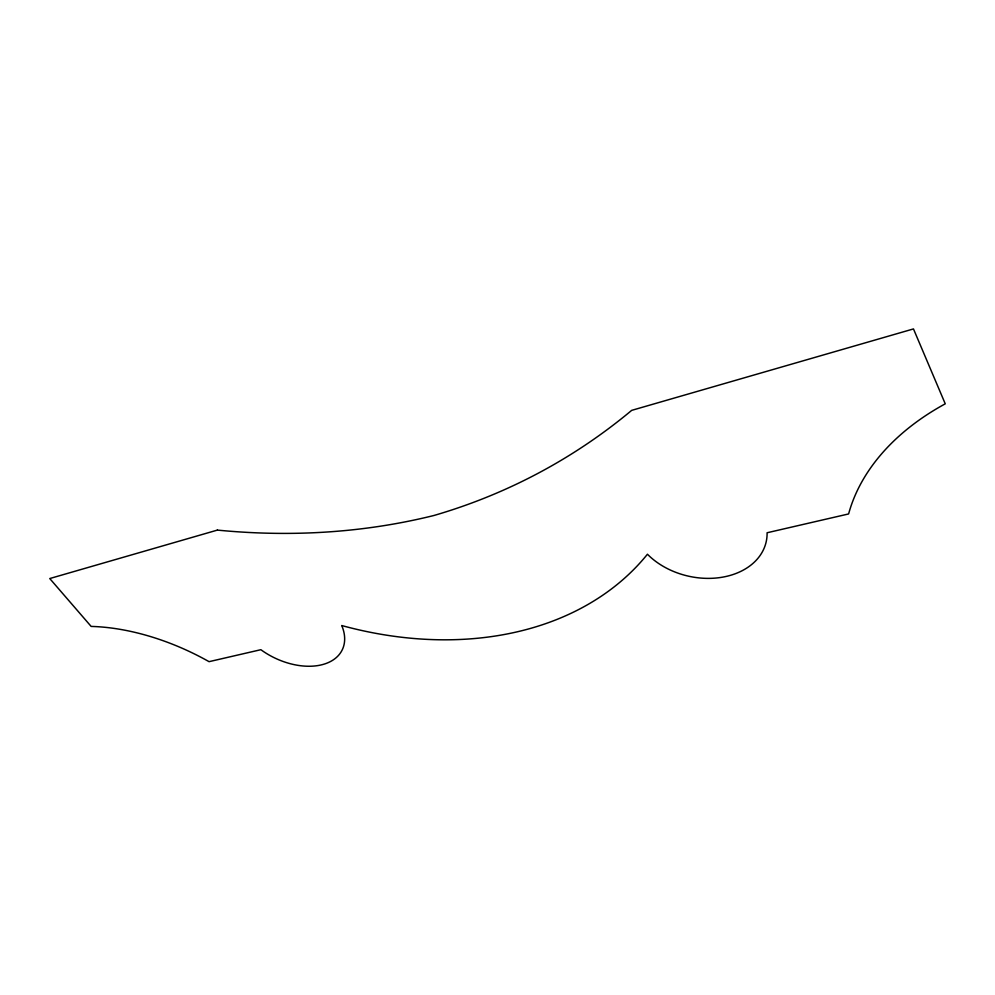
<?xml version="1.0" encoding="UTF-8"?>
<svg xmlns="http://www.w3.org/2000/svg" width="995" height="995" viewBox="0 0 995 995"><rect width="100%" height="100%" fill="white"/><g stroke="black" fill="none" stroke-linecap="round" stroke-linejoin="round"><path stroke-width="1.49" d="M217.383 530.099L49.75 578.543L91.142 626.415A166.563 93.231 26.7 0 1 209.062 661.663L260.864 649.698A57.586 36.753 25.9 0 0 323.773 664.237A57.586 36.753 25.9 0 0 341.745 625.544A343.163 258.028 29.5 0 0 647.434 554.227A68.307 50.571 12.7 0 0 722.843 577.112A68.307 50.571 12.7 0 0 767.095 532.76L848.611 513.942A256.722 178.503 -1.6 0 1 945.25 403.821L913.472 328.922L631.688 410.363A1070.52 761.959 60.8 0 1 433.919 515.497A1087.149 781.647 62.1 0 1 217.383 530.099"/></g></svg>
